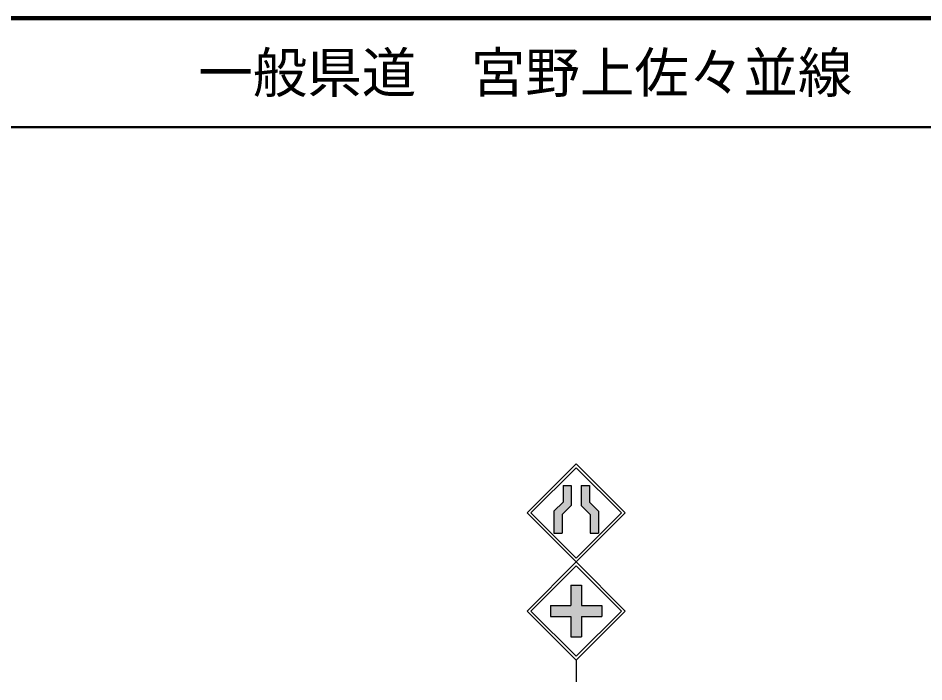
# Model space of a CAD drawing. Units: millimetres, scale not verified. Extents: x 40000 to 680000, y 20000 to 380000.
# Drawn here: x 200210 to 283297, y 319120 to 380000 of the extents above; entities that cross this region are included whole.
import ezdxf
from ezdxf.enums import TextEntityAlignment as Align

# ---------------------------------------------------------------- set-up
doc = ezdxf.new("R2010")
doc.units = ezdxf.units.MM
doc.header["$LTSCALE"] = 1000
for name, color, linetype, lineweight in [('M-STR-STRC', 7, 'Continuous', 25), ('M-TTL', 2, 'Continuous', 140), ('M-TTL-LINE', 7, 'Continuous', 50)]:
    doc.layers.add(name, color=color, linetype=linetype, lineweight=lineweight)
doc.layers.add('M-TTL-TXT', color=7, linetype='Continuous')
doc.styles.add('ＭＳ ゴシック', font='')
doc.styles.get('ＭＳ ゴシック').set_extended_font_data('MS Gothic')

msp = doc.modelspace()

# ---------------------------------------------------------------- hatches: boundary and pattern name
at = {"layer": 'M-STR-STRC'}
for points in [[(250193, 335609), (250193, 337120), (250943, 337120), (250943, 335298), (250110, 334465), (250110, 332757), (249360, 332757), (249360, 334776)], [(251860, 337120), (252610, 337120), (252610, 335609), (253443, 334776), (253443, 332757), (252693, 332757), (252693, 334465), (251860, 335298)], [(249043, 326120), (250903, 326120), (250904, 327980), (251904, 327980), (251903, 326120), (253763, 326120), (253763, 325120), (251903, 325120), (251902, 323260), (250902, 323260), (250903, 325120), (249043, 325120)]]:
    msp.add_hatch(color=256, dxfattribs=at).paths.add_polyline_path(points)

# ---------------------------------------------------------------- linework, layer by layer
for p, q in [((246902, 334621), (251402, 339121)), ((255903, 334620), (251402, 339121)), ((247256, 334621), (251402, 338767)), ((255549, 334620), (251402, 338767)), ((250193, 337120), (250193, 335609)), ((250193, 337120), (250943, 337120)), ((250943, 337120), (250943, 335298)), ((251860, 337120), (251860, 335298)), ((251860, 337120), (252610, 337120)), ((252610, 337120), (252610, 335609)), ((249360, 334776), (250193, 335609)), ((250110, 334465), (250943, 335298)), ((252693, 334465), (251860, 335298)), ((253443, 334776), (252610, 335609)), ((246902, 334621), (251402, 330120)), ((247256, 334621), (251402, 330474)), ((249360, 334776), (249360, 332757)), ((250110, 334465), (250110, 332757)), ((251402, 330474), (255549, 334620)), ((251403, 330120), (255903, 334620)), ((252693, 334465), (252693, 332757)), ((253443, 334776), (253443, 332757)), ((249360, 332757), (250110, 332757)), ((252693, 332757), (253443, 332757)), ((246902, 325620), (251402, 330120)), ((255903, 325620), (251402, 330120)), ((247256, 325620), (251402, 329767)), ((255549, 325620), (251402, 329767)), ((250904, 327980), (250903, 326120)), ((250904, 327980), (251904, 327980)), ((251904, 327980), (251903, 326120)), ((249043, 326120), (249043, 325120)), ((249043, 326120), (250903, 326120)), ((251903, 326120), (253763, 326120)), ((253763, 326120), (253763, 325120)), ((246902, 325620), (251402, 321119)), ((247256, 325620), (251402, 321473)), ((249043, 325120), (250903, 325120)), ((250903, 325120), (250902, 323260)), ((251402, 321473), (255549, 325620)), ((251403, 321120), (255903, 325620)), ((251903, 325120), (251902, 323260)), ((251903, 325120), (253763, 325120)), ((250902, 323260), (251902, 323260)), ((251403, 321120), (251403, 319120))]:
    msp.add_line(p, q, dxfattribs=at)
at = {"layer": 'M-TTL'}
msp.add_line((680000, 380000), (40000, 380000), dxfattribs=at)
at = {"layer": 'M-TTL-LINE'}
msp.add_line((40000, 370000), (680000, 370000), dxfattribs=at)

# ---------------------------------------------------------------- texts
at = {"layer": 'M-TTL-TXT', "style": 'ＭＳ ゴシック'}
msp.add_text('一般県道\u3000宮野上佐々並線', height=3666, dxfattribs=at).set_placement((216734, 375000), align=Align.MIDDLE_LEFT)

doc.saveas('drawing.dxf')
